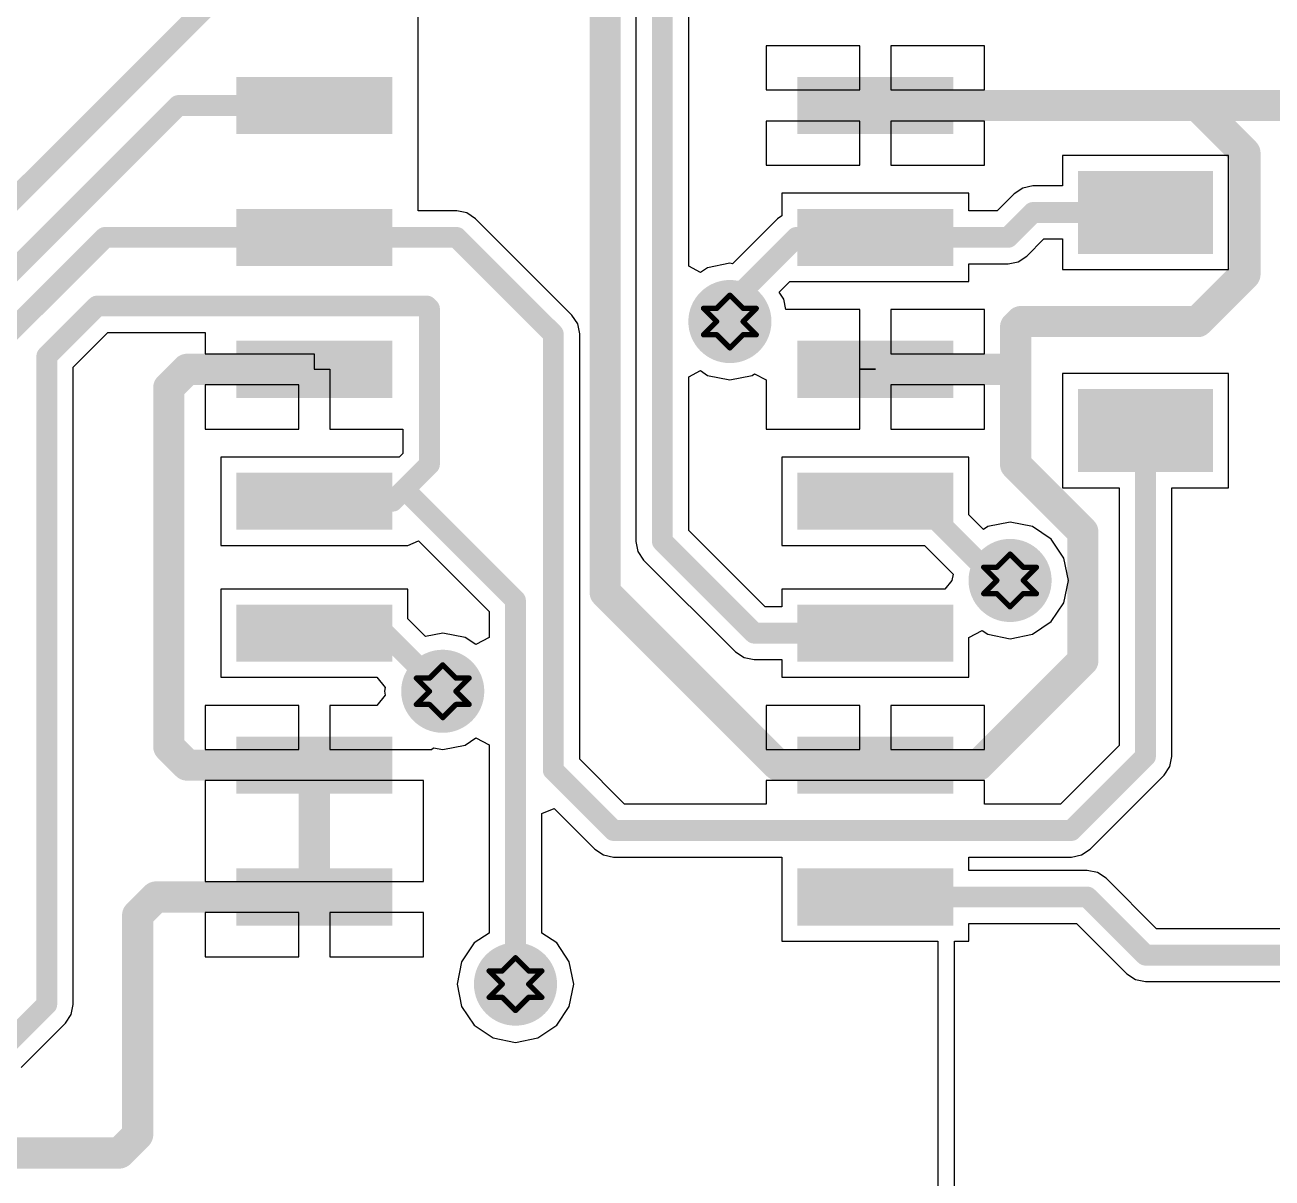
# Model space of a CAD drawing. Header units: millimetres. Extents: x 13 to 607, y 0 to 420.
# Drawn here: x 127.14 to 151.12, y 229.14 to 251.32 of the extents above; entities that cross this region are included whole.
import ezdxf

# ---------------------------------------------------------------- set-up
doc = ezdxf.new("R2010")
doc.units = ezdxf.units.MM
doc.layers.add('DrillDrawing', color=1, linetype='Continuous')
doc.layers.add('TopLayer', color=1, linetype='Continuous')

msp = doc.modelspace()

# ---------------------------------------------------------------- hatches: boundary and pattern name
at = {"layer": 'TopLayer'}
for points in [[(134.1980504251551, 250.3185843650244), (134.1980504251551, 249.2197500366663), (131.2012244550278, 249.2197500366663), (131.2012244550278, 250.3185843650244)], [(144.9866056489991, 250.3185843650244), (144.9866056489991, 249.2197500366663), (141.9897796788719, 249.2197500366663), (141.9897796788719, 250.3185843650244)], [(147.3841587833595, 246.9121497381588), (147.3841587833595, 248.5104592903976), (149.9814086341066, 248.5104592903976), (149.9814086341066, 246.9121497381588)], [(134.1980504251551, 247.7812709321886), (134.1980504251551, 246.6824366038304), (131.2012244550278, 246.6824366038304), (131.2012244550278, 247.7812709321886)], [(144.9866056489991, 247.7812709321886), (144.9866056489991, 246.6824366038304), (141.9897796788719, 246.6824366038304), (141.9897796788719, 247.7812709321886)], [(134.1980504251551, 245.2439574993528), (134.1980504251551, 244.1451231709946), (131.2012244550278, 244.1451231709946), (131.2012244550278, 245.2439574993528)], [(144.9866056489991, 245.2439574993528), (144.9866056489991, 244.1451231709946), (141.9897796788719, 244.1451231709946), (141.9897796788719, 245.2439574993528)], [(147.3841587833595, 242.7166512306961), (147.3841587833595, 244.3149607829349), (149.9814086341066, 244.3149607829349), (149.9814086341066, 242.7166512306961)], [(134.1980504251551, 242.706644066517), (134.1980504251551, 241.6078097381588), (131.2012244550278, 241.6078097381588), (131.2012244550278, 242.706644066517)], [(144.9866056489991, 242.706644066517), (144.9866056489991, 241.6078097381588), (141.9897796788719, 241.6078097381588), (141.9897796788719, 242.706644066517)], [(134.1980504251551, 240.1693306336812), (134.1980504251551, 239.070496305323), (131.2012244550278, 239.070496305323), (131.2012244550278, 240.1693306336812)], [(144.9866056489991, 240.1693306336812), (144.9866056489991, 239.070496305323), (141.9897796788719, 239.070496305323), (141.9897796788719, 240.1693306336812)], [(134.1980504251551, 237.6320172008454), (134.1980504251551, 236.5331828724871), (131.2012244550278, 236.5331828724871), (131.2012244550278, 237.6320172008454)], [(144.9866056489991, 237.6320172008454), (144.9866056489991, 236.5331828724871), (141.9897796788719, 236.5331828724871), (141.9897796788719, 237.6320172008454)], [(134.1980504251551, 235.0947037680095), (134.1980504251551, 233.9958694396513), (131.2012244550278, 233.9958694396513), (131.2012244550278, 235.0947037680095)], [(144.9866056489991, 235.0947037680095), (144.9866056489991, 233.9958694396513), (141.9897796788719, 233.9958694396513), (141.9897796788719, 235.0947037680095)]]:
    msp.add_hatch(color=1, dxfattribs=at).paths.add_polyline_path(points)
h = msp.add_hatch(color=1, dxfattribs=at)
edge = h.paths.add_edge_path()
edge.add_arc((140.6911953504896, 245.61355018592), 0.7991522388059702, 0, 360)
h = msp.add_hatch(color=1, dxfattribs=at)
edge = h.paths.add_edge_path()
edge.add_arc((146.0786881863605, 240.6336209321886), 0.7991522388059702, 0, 360)
h = msp.add_hatch(color=1, dxfattribs=at)
edge = h.paths.add_edge_path()
edge.add_arc((135.1694583356148, 238.5022776486065), 0.7991522388059702, 0, 360)
h = msp.add_hatch(color=1, dxfattribs=at)
edge = h.paths.add_edge_path()
edge.add_arc((136.5684314699611, 232.869441827711), 0.7991522388059702, 0, 360)

# ---------------------------------------------------------------- linework, layer by layer
at = {"layer": 'DrillDrawing', "const_width": 0.1014925373134329}
for points in [[(140.4374640070902, 245.8672815292036), (140.6911953503742, 246.1210128724873)], [(140.6911953503742, 246.1210128724873), (140.9449266936583, 245.8672815292036)], [(140.1837326638062, 245.8672815292036), (140.4374640070902, 245.6135501859198)], [(140.1837326638062, 245.8672815292036), (140.4374640070902, 245.8672815292036)], [(140.9449266936583, 245.8672815292036), (141.1986580369423, 245.8672815292036)], [(140.9449266936583, 245.6135501859198), (141.1986580369423, 245.8672815292036)], [(140.1837326638062, 245.3598188426365), (140.4374640070902, 245.6135501859198)], [(140.9449266936583, 245.6135501859198), (141.1986580369423, 245.3598188426365)], [(140.1837326638062, 245.3598188426365), (140.4374640070902, 245.3598188426365)], [(140.4374640070902, 245.3598188426365), (140.6911953503742, 245.1060874993528)], [(140.6911953503742, 245.1060874993528), (140.9449266936583, 245.3598188426365)], [(140.9449266936583, 245.3598188426365), (141.1986580369423, 245.3598188426365)], [(145.8249568429102, 240.8873522754722), (146.0786881861943, 241.1410836187559)], [(146.0786881861943, 241.1410836187559), (146.3324195294783, 240.8873522754722)], [(145.5712254996262, 240.8873522754722), (145.8249568429102, 240.6336209321884)], [(145.5712254996262, 240.8873522754722), (145.8249568429102, 240.8873522754722)], [(146.3324195294783, 240.8873522754722), (146.5861508727623, 240.8873522754722)], [(146.3324195294783, 240.6336209321884), (146.5861508727623, 240.8873522754722)], [(145.5712254996262, 240.3798895889051), (145.8249568429102, 240.6336209321884)], [(146.3324195294783, 240.6336209321884), (146.5861508727623, 240.3798895889051)], [(145.5712254996262, 240.3798895889051), (145.8249568429102, 240.3798895889051)], [(145.8249568429102, 240.3798895889051), (146.0786881861943, 240.1261582456214)], [(146.0786881861943, 240.1261582456214), (146.3324195294783, 240.3798895889051)], [(146.3324195294783, 240.3798895889051), (146.5861508727623, 240.3798895889051)], [(134.9157269921645, 238.75600899189), (135.1694583354485, 239.0097403351737)], [(135.1694583354485, 239.0097403351737), (135.4231896787325, 238.75600899189)], [(134.6619956488805, 238.75600899189), (134.9157269921645, 238.5022776486067)], [(134.6619956488805, 238.75600899189), (134.9157269921645, 238.75600899189)], [(135.4231896787325, 238.75600899189), (135.6769210220165, 238.75600899189)], [(135.4231896787325, 238.5022776486067), (135.6769210220165, 238.75600899189)], [(134.6619956488805, 238.2485463053229), (134.9157269921645, 238.5022776486067)], [(135.4231896787325, 238.5022776486067), (135.6769210220165, 238.2485463053229)], [(134.6619956488805, 238.2485463053229), (134.9157269921645, 238.2485463053229)], [(134.9157269921645, 238.2485463053229), (135.1694583354485, 237.9948149620392)], [(135.1694583354485, 237.9948149620392), (135.4231896787325, 238.2485463053229)], [(135.4231896787325, 238.2485463053229), (135.6769210220165, 238.2485463053229)], [(136.3147001264962, 233.1231731709946), (136.5684314697803, 233.376904514278)], [(136.5684314697803, 233.376904514278), (136.8221628130643, 233.1231731709946)], [(136.0609687832122, 233.1231731709946), (136.3147001264962, 232.8694418277109)], [(136.0609687832122, 233.1231731709946), (136.3147001264962, 233.1231731709946)], [(136.8221628130643, 233.1231731709946), (137.0758941563483, 233.1231731709946)], [(136.8221628130643, 232.8694418277109), (137.0758941563483, 233.1231731709946)], [(136.0609687832122, 232.6157104844276), (136.3147001264962, 232.8694418277109)], [(136.8221628130643, 232.8694418277109), (137.0758941563483, 232.6157104844276)], [(136.0609687832122, 232.6157104844276), (136.3147001264962, 232.6157104844276)], [(136.3147001264962, 232.6157104844276), (136.5684314697803, 232.3619791411438)], [(136.5684314697803, 232.3619791411438), (136.8221628130643, 232.6157104844276)], [(136.8221628130643, 232.6157104844276), (137.0758941563483, 232.6157104844276)]]:
    msp.add_lwpolyline(points, dxfattribs=at)
at = {"layer": 'DrillDrawing', "const_width": 0.05074626865671643}
for points in [[(140.6658222160488, 246.1210128724873, 1), (140.7165684846997, 246.1210128724873, 1)], [(140.6658222160488, 246.1210128724873, 1), (140.7165684846997, 246.1210128724873, 1)], [(140.1583595294807, 245.8672815292036, 1), (140.2091057981317, 245.8672815292036, 1)], [(140.1583595294807, 245.8672815292036, 1), (140.2091057981317, 245.8672815292036, 1)], [(140.4120908727647, 245.8672815292036, 1), (140.4628371414157, 245.8672815292036, 1)], [(140.4120908727647, 245.8672815292036, 1), (140.4628371414157, 245.8672815292036, 1)], [(140.9195535593255, 245.8672815292036, 1), (140.9702998279838, 245.8672815292036, 1)], [(140.9195535593255, 245.8672815292036, 1), (140.9702998279838, 245.8672815292036, 1)], [(141.1732849026095, 245.8672815292036, 1), (141.2240311712678, 245.8672815292036, 1)], [(141.1732849026095, 245.8672815292036, 1), (141.2240311712678, 245.8672815292036, 1)], [(140.4120908727647, 245.6135501859198, 1), (140.4628371414157, 245.6135501859198, 1)], [(140.4120908727647, 245.6135501859198, 1), (140.4628371414157, 245.6135501859198, 1)], [(140.9195535593255, 245.6135501859198, 1), (140.9702998279838, 245.6135501859198, 1)], [(140.9195535593255, 245.6135501859198, 1), (140.9702998279838, 245.6135501859198, 1)], [(140.1583595294807, 245.3598188426365, 1), (140.2091057981317, 245.3598188426365, 1)], [(140.1583595294807, 245.3598188426365, 1), (140.2091057981317, 245.3598188426365, 1)], [(140.4120908727647, 245.3598188426365, 1), (140.4628371414157, 245.3598188426365, 1)], [(140.4120908727647, 245.3598188426365, 1), (140.4628371414157, 245.3598188426365, 1)], [(140.9195535593255, 245.3598188426365, 1), (140.9702998279838, 245.3598188426365, 1)], [(140.9195535593255, 245.3598188426365, 1), (140.9702998279838, 245.3598188426365, 1)], [(141.1732849026095, 245.3598188426365, 1), (141.2240311712678, 245.3598188426365, 1)], [(141.1732849026095, 245.3598188426365, 1), (141.2240311712678, 245.3598188426365, 1)], [(140.6658222160488, 245.1060874993528, 1), (140.7165684846997, 245.1060874993528, 1)], [(140.6658222160488, 245.1060874993528, 1), (140.7165684846997, 245.1060874993528, 1)], [(146.0533150518688, 241.1410836187559, 1), (146.104061320527, 241.1410836187559, 1)], [(146.0533150518688, 241.1410836187559, 1), (146.104061320527, 241.1410836187559, 1)], [(145.5458523652935, 240.8873522754722, 1), (145.596598633959, 240.8873522754722, 1)], [(145.5458523652935, 240.8873522754722, 1), (145.596598633959, 240.8873522754722, 1)], [(145.7995837085847, 240.8873522754722, 1), (145.850329977243, 240.8873522754722, 1)], [(145.7995837085847, 240.8873522754722, 1), (145.850329977243, 240.8873522754722, 1)], [(146.3070463951528, 240.8873522754722, 1), (146.357792663811, 240.8873522754722, 1)], [(146.3070463951528, 240.8873522754722, 1), (146.357792663811, 240.8873522754722, 1)], [(146.5607777384368, 240.8873522754722, 1), (146.6115240070878, 240.8873522754722, 1)], [(146.5607777384368, 240.8873522754722, 1), (146.6115240070878, 240.8873522754722, 1)], [(145.7995837085847, 240.6336209321884, 1), (145.850329977243, 240.6336209321884, 1)], [(145.7995837085847, 240.6336209321884, 1), (145.850329977243, 240.6336209321884, 1)], [(146.3070463951528, 240.6336209321884, 1), (146.357792663811, 240.6336209321884, 1)], [(146.3070463951528, 240.6336209321884, 1), (146.357792663811, 240.6336209321884, 1)], [(145.5458523652935, 240.3798895889051, 1), (145.596598633959, 240.3798895889051, 1)], [(145.5458523652935, 240.3798895889051, 1), (145.596598633959, 240.3798895889051, 1)], [(145.7995837085847, 240.3798895889051, 1), (145.850329977243, 240.3798895889051, 1)], [(145.7995837085847, 240.3798895889051, 1), (145.850329977243, 240.3798895889051, 1)], [(146.3070463951528, 240.3798895889051, 1), (146.357792663811, 240.3798895889051, 1)], [(146.3070463951528, 240.3798895889051, 1), (146.357792663811, 240.3798895889051, 1)], [(146.5607777384368, 240.3798895889051, 1), (146.6115240070878, 240.3798895889051, 1)], [(146.5607777384368, 240.3798895889051, 1), (146.6115240070878, 240.3798895889051, 1)], [(146.0533150518688, 240.1261582456214, 1), (146.104061320527, 240.1261582456214, 1)], [(146.0533150518688, 240.1261582456214, 1), (146.104061320527, 240.1261582456214, 1)], [(135.1440852011157, 239.0097403351737, 1), (135.1948314697813, 239.0097403351737, 1)], [(135.1440852011157, 239.0097403351737, 1), (135.1948314697813, 239.0097403351737, 1)], [(134.6366225145477, 238.75600899189, 1), (134.6873687832132, 238.75600899189, 1)], [(134.6366225145477, 238.75600899189, 1), (134.6873687832132, 238.75600899189, 1)], [(134.8903538578317, 238.75600899189, 1), (134.9411001264972, 238.75600899189, 1)], [(134.8903538578317, 238.75600899189, 1), (134.9411001264972, 238.75600899189, 1)], [(135.3978165443997, 238.75600899189, 1), (135.4485628130653, 238.75600899189, 1)], [(135.3978165443997, 238.75600899189, 1), (135.4485628130653, 238.75600899189, 1)], [(135.6515478876838, 238.75600899189, 1), (135.7022941563493, 238.75600899189, 1)], [(135.6515478876838, 238.75600899189, 1), (135.7022941563493, 238.75600899189, 1)], [(134.8903538578317, 238.5022776486067, 1), (134.9411001264972, 238.5022776486067, 1)], [(134.8903538578317, 238.5022776486067, 1), (134.9411001264972, 238.5022776486067, 1)], [(135.3978165443997, 238.5022776486067, 1), (135.4485628130653, 238.5022776486067, 1)], [(135.3978165443997, 238.5022776486067, 1), (135.4485628130653, 238.5022776486067, 1)], [(134.6366225145477, 238.2485463053229, 1), (134.6873687832132, 238.2485463053229, 1)], [(134.6366225145477, 238.2485463053229, 1), (134.6873687832132, 238.2485463053229, 1)], [(134.8903538578317, 238.2485463053229, 1), (134.9411001264972, 238.2485463053229, 1)], [(134.8903538578317, 238.2485463053229, 1), (134.9411001264972, 238.2485463053229, 1)], [(135.3978165443997, 238.2485463053229, 1), (135.4485628130653, 238.2485463053229, 1)], [(135.3978165443997, 238.2485463053229, 1), (135.4485628130653, 238.2485463053229, 1)], [(135.6515478876838, 238.2485463053229, 1), (135.7022941563493, 238.2485463053229, 1)], [(135.6515478876838, 238.2485463053229, 1), (135.7022941563493, 238.2485463053229, 1)], [(135.1440852011157, 237.9948149620392, 1), (135.1948314697813, 237.9948149620392, 1)], [(135.1440852011157, 237.9948149620392, 1), (135.1948314697813, 237.9948149620392, 1)], [(136.5430583354475, 233.376904514278, 1), (136.5938046041057, 233.376904514278, 1)], [(136.5430583354475, 233.376904514278, 1), (136.5938046041057, 233.376904514278, 1)], [(136.0355956488867, 233.1231731709946, 1), (136.0863419175377, 233.1231731709946, 1)], [(136.0355956488867, 233.1231731709946, 1), (136.0863419175377, 233.1231731709946, 1)], [(136.2893269921707, 233.1231731709946, 1), (136.3400732608217, 233.1231731709946, 1)], [(136.2893269921707, 233.1231731709946, 1), (136.3400732608217, 233.1231731709946, 1)], [(136.7967896787315, 233.1231731709946, 1), (136.8475359473898, 233.1231731709946, 1)], [(136.7967896787315, 233.1231731709946, 1), (136.8475359473898, 233.1231731709946, 1)], [(137.0505210220155, 233.1231731709946, 1), (137.1012672906738, 233.1231731709946, 1)], [(137.0505210220155, 233.1231731709946, 1), (137.1012672906738, 233.1231731709946, 1)], [(136.2893269921707, 232.8694418277109, 1), (136.3400732608217, 232.8694418277109, 1)], [(136.2893269921707, 232.8694418277109, 1), (136.3400732608217, 232.8694418277109, 1)], [(136.7967896787315, 232.8694418277109, 1), (136.8475359473898, 232.8694418277109, 1)], [(136.7967896787315, 232.8694418277109, 1), (136.8475359473898, 232.8694418277109, 1)], [(136.0355956488867, 232.6157104844276, 1), (136.0863419175377, 232.6157104844276, 1)], [(136.0355956488867, 232.6157104844276, 1), (136.0863419175377, 232.6157104844276, 1)], [(136.2893269921707, 232.6157104844276, 1), (136.3400732608217, 232.6157104844276, 1)], [(136.2893269921707, 232.6157104844276, 1), (136.3400732608217, 232.6157104844276, 1)], [(136.7967896787315, 232.6157104844276, 1), (136.8475359473898, 232.6157104844276, 1)], [(136.7967896787315, 232.6157104844276, 1), (136.8475359473898, 232.6157104844276, 1)], [(137.0505210220155, 232.6157104844276, 1), (137.1012672906738, 232.6157104844276, 1)], [(137.0505210220155, 232.6157104844276, 1), (137.1012672906738, 232.6157104844276, 1)], [(136.5430583354475, 232.3619791411438, 1), (136.5938046041057, 232.3619791411438, 1)], [(136.5430583354475, 232.3619791411438, 1), (136.5938046041057, 232.3619791411438, 1)]]:
    msp.add_lwpolyline(points, format="xyb", close=True, dxfattribs=at)
at = {"layer": 'TopLayer'}
for p, q in [((138.8833138578349, 255.6669036187558), (138.8833138578349, 241.3851680963677)), ((139.9018219175425, 246.6767961560693), (139.9018219175425, 255.4559666038302)), ((134.6975434100761, 247.7411077978603), (134.6975434100761, 255.0218322754723)), ((143.1885105742487, 250.9179460068153), (141.3904180369438, 250.9179460068153)), ((141.3904180369438, 250.9179460068153), (141.3904180369438, 250.0688492903974)), ((143.1885105742487, 250.0688492903974), (143.1885105742487, 250.9179460068153)), ((145.5859672906747, 250.9179460068153), (143.7878747533625, 250.9179460068153)), ((143.7878747533625, 250.9179460068153), (143.7878747533625, 250.0688492903974)), ((145.5859672906747, 250.0688492903974), (145.5859672906747, 250.9179460068153)), ((141.3904180369438, 250.0688492903974), (143.1885105742487, 250.0688492903974)), ((143.7878747533625, 250.0688492903974), (145.5859672906747, 250.0688492903974)), ((143.1885105742487, 249.4694851112932), (141.3904180369438, 249.4694851112932)), ((141.3904180369438, 249.4694851112932), (141.3904180369438, 248.6203883948753)), ((143.1885105742487, 248.6203883948753), (143.1885105742487, 249.4694851112932)), ((145.5859672906747, 249.4694851112932), (143.7878747533625, 249.4694851112932)), ((143.7878747533625, 249.4694851112932), (143.7878747533625, 248.6203883948753)), ((145.5859672906747, 248.6203883948753), (145.5859672906747, 249.4694851112932)), ((150.2810881861962, 248.8101388426364), (147.0844792309737, 248.8101388426364)), ((147.0844792309737, 248.8101388426364), (147.0844792309737, 248.2205585441289)), ((150.2810881861962, 246.6124701859201), (150.2810881861962, 248.8101388426364)), ((141.3904180369438, 248.6203883948753), (143.1885105742487, 248.6203883948753)), ((143.7878747533625, 248.6203883948753), (145.5859672906747, 248.6203883948753)), ((146.5193383354501, 248.2205585441289), (146.3244523652986, 248.1817934695019)), ((147.0844792309737, 248.2205585441289), (146.5193383354501, 248.2205585441289)), ((145.2862852011178, 248.0809504844275), (141.6901001264934, 248.0809504844275)), ((141.6901001264934, 248.0809504844275), (141.6901001264934, 247.6458976486067)), ((145.2862852011178, 247.7411077978603), (145.2862852011178, 248.0809504844275)), ((146.1592428130618, 248.0714000366662), (145.8289505742588, 247.7411077978603)), ((146.3244523652986, 248.1817934695019), (146.1592428130618, 248.0714000366662)), ((135.4378046041031, 247.7411077978603), (134.6975434100761, 247.7411077978603)), ((135.6326905742546, 247.7023427232333), (135.4378046041031, 247.7411077978603)), ((145.8289505742588, 247.7411077978603), (145.2862852011178, 247.7411077978603)), ((135.7979001264986, 247.5919492903976), (135.6326905742546, 247.7023427232333)), ((137.6549090817145, 245.7349454098006), (135.7979001264986, 247.5919492903976)), ((141.6093577384319, 247.5919492903976), (140.7413478876853, 246.7239343650244)), ((141.6901001264934, 247.6458976486067), (141.6093577384319, 247.5919492903976)), ((146.3999831115663, 246.8717582456214), (146.7302753503765, 247.2020504844272)), ((146.7302753503765, 247.2020504844272), (147.0844792309737, 247.2020504844272)), ((147.0844792309737, 247.2020504844272), (147.0844792309737, 246.6124701859201)), ((146.039887589178, 246.7225997381586), (146.2347735593295, 246.7613648127856)), ((146.2347735593295, 246.7613648127856), (146.3999831115663, 246.8717582456214)), ((140.1255977384364, 246.5571821262183), (139.9018219175425, 246.6767961560693)), ((140.2624502757473, 246.6486269023379), (140.1255977384364, 246.5571821262183)), ((140.6911953503742, 246.7339110814424), (140.2624502757473, 246.6486269023379)), ((140.7413478876853, 246.7239343650244), (140.6911953503742, 246.7339110814424)), ((145.2862852011178, 246.3827570515917), (145.2862852011178, 246.7225997381586)), ((145.2862852011178, 246.7225997381586), (146.039887589178, 246.7225997381586)), ((147.0844792309737, 246.6124701859201), (150.2810881861962, 246.6124701859201)), ((141.6356798279823, 246.177879141144), (141.8405577384339, 246.3827570515917)), ((141.8405577384339, 246.3827570515917), (145.2862852011178, 246.3827570515917)), ((141.726272066787, 246.0422952605469), (141.6356798279823, 246.177879141144)), ((141.7658490817132, 245.843319141144), (141.726272066787, 246.0422952605469)), ((143.1885105742487, 245.843319141144), (141.7658490817132, 245.843319141144)), ((143.1885105742487, 244.6945403351736), (143.1885105742487, 245.843319141144)), ((145.5859672906747, 245.843319141144), (143.7878747533625, 245.843319141144)), ((143.7878747533625, 245.843319141144), (143.7878747533625, 244.9942224247261)), ((145.5859672906747, 244.9942224247261), (145.5859672906747, 245.843319141144)), ((137.7653025145566, 245.5697257083081), (137.6549090817145, 245.7349454098006)), ((137.8040675891763, 245.3748448127857), (137.7653025145566, 245.5697257083081)), ((128.0655541563476, 244.7361167530842), (128.7314213205183, 245.4019788426363)), ((128.7314213205183, 245.4019788426363), (130.6018628130634, 245.4019788426363)), ((130.6018628130634, 245.4019788426363), (130.6018628130634, 244.9942224247261)), ((137.8040675891763, 237.1955967530842), (137.8040675891763, 245.3748448127857)), ((130.6018628130634, 244.9942224247261), (132.6996374399252, 244.9942224247261)), ((132.6996374399252, 244.9942224247261), (132.6996374399252, 244.6945403351736)), ((143.7878747533625, 244.9942224247261), (145.5859672906747, 244.9942224247261)), ((128.0655541563476, 232.4786549620395), (128.0655541563476, 244.7361167530842)), ((132.6996374399252, 244.6945403351736), (132.9993195294748, 244.6945403351736)), ((132.9993195294748, 244.6945403351736), (132.9993195294748, 243.5457615292036)), ((139.9018219175425, 244.5503042157708), (140.1255977384364, 244.6699182456214)), ((140.1255977384364, 244.6699182456214), (140.2624502757473, 244.5784734695021)), ((141.1199404250012, 244.5784734695021), (141.1666422160426, 244.6096824247258)), ((141.1666422160426, 244.6096824247258), (141.3904180369438, 244.4900683948752)), ((143.1885105742487, 243.5457615292036), (143.1885105742487, 244.6945403351736)), ((143.1885105742487, 244.6945403351736), (143.4881926638056, 244.6945403351736)), ((143.4881926638056, 244.6945403351736), (143.1885105742487, 244.6945403351736)), ((143.4881926638056, 244.6945403351736), (143.4881926638056, 244.6945403351736)), ((150.2810881861962, 244.6146403351738), (147.0844792309737, 244.6146403351738)), ((147.0844792309737, 244.6146403351738), (147.0844792309737, 242.4169716784574)), ((150.2810881861962, 242.4169716784574), (150.2810881861962, 244.6146403351738)), ((132.3999553503756, 244.3948582456215), (130.6018628130634, 244.3948582456215)), ((130.6018628130634, 244.3948582456215), (130.6018628130634, 243.5457615292036)), ((132.3999553503756, 243.5457615292036), (132.3999553503756, 244.3948582456215)), ((139.9018219175425, 241.5961051112932), (139.9018219175425, 244.5503042157708)), ((140.2624502757473, 244.5784734695021), (140.6911953503742, 244.4931892903976)), ((140.6911953503742, 244.4931892903976), (141.1199404250012, 244.5784734695021)), ((141.3904180369438, 244.4900683948752), (141.3904180369438, 243.5457615292036)), ((145.5859672906747, 244.3948582456215), (143.7878747533625, 244.3948582456215)), ((143.7878747533625, 244.3948582456215), (143.7878747533625, 243.5457615292036)), ((145.5859672906747, 243.5457615292036), (145.5859672906747, 244.3948582456215)), ((130.6018628130634, 243.5457615292036), (132.3999553503756, 243.5457615292036)), ((132.9993195294748, 243.5457615292036), (134.405255051862, 243.5457615292036)), ((134.405255051862, 243.5457615292036), (134.405255051862, 243.0773988426363)), ((141.3904180369438, 243.5457615292036), (143.1885105742487, 243.5457615292036)), ((143.7878747533625, 243.5457615292036), (145.5859672906747, 243.5457615292036)), ((134.3341798279809, 243.0063236187558), (130.901544902613, 243.0063236187558)), ((130.901544902613, 243.0063236187558), (130.901544902613, 241.30813018592)), ((134.405255051862, 243.0773988426363), (134.3341798279809, 243.0063236187558)), ((145.2862852011178, 243.0063236187558), (141.6901001264934, 243.0063236187558)), ((141.6901001264934, 243.0063236187558), (141.6901001264934, 241.30813018592)), ((145.2862852011178, 241.8937015292037), (145.2862852011178, 243.0063236187558)), ((147.0844792309737, 242.4169716784574), (148.173478932463, 242.4169716784574)), ((148.173478932463, 242.4169716784574), (148.173478932463, 237.4605430217408)), ((149.1919869921632, 237.2496060068154), (149.1919869921632, 242.4169716784574)), ((149.1919869921632, 242.4169716784574), (150.2810881861962, 242.4169716784574)), ((145.566825798139, 241.6131609321887), (145.2862852011178, 241.8937015292037)), ((146.0786881861943, 241.753981827711), (145.6499431115673, 241.6686976486066)), ((146.5074332608212, 241.6686976486066), (146.0786881861943, 241.753981827711)), ((141.3687595294843, 240.1291674993529), (139.9018219175425, 241.5961051112932)), ((145.6499431115673, 241.6686976486066), (145.566825798139, 241.6131609321887)), ((146.8709034100768, 241.4258361560692), (146.5074332608212, 241.6686976486066)), ((130.901544902613, 241.30813018592), (134.4977249026135, 241.30813018592)), ((134.4977249026135, 241.3081251112931), (134.7041759473952, 241.3936376486063)), ((134.4977249026135, 241.30813018592), (134.4977249026135, 241.3081251112931)), ((134.7041759473952, 241.3936376486063), (136.0591774399228, 240.0386361560693)), ((138.8833138578349, 241.3851680963677), (138.9220789324619, 241.1902821262184)), ((141.6901001264934, 241.30813018592), (144.4314744548475, 241.30813018592)), ((144.4314744548475, 241.30813018592), (144.9828225145549, 240.7567770515916)), ((147.1137649026143, 241.0623660068155), (146.8709034100768, 241.4258361560692)), ((138.9220789324619, 241.1902821262184), (139.0324723652968, 241.0250725739798)), ((139.0324723652968, 241.0250725739798), (140.7977269921695, 239.259817947114)), ((147.1990490817199, 240.6336209321884), (147.1137649026143, 241.0623660068155)), ((144.9583272906686, 240.6336260068154), (144.8232305742578, 240.4690101859198)), ((144.9828225145549, 240.7567770515916), (144.9583272906686, 240.6336260068154)), ((147.1137649026143, 240.2048758575618), (147.1990490817199, 240.6336209321884)), ((134.4977299772447, 240.4690101859198), (130.901544902613, 240.4690101859198)), ((130.901544902613, 240.4690101859198), (130.901544902613, 238.770816753084)), ((134.4977299772447, 239.8941970515916), (134.4977299772447, 240.4690101859198)), ((144.8232305742578, 240.4690101859198), (141.6901001264934, 240.4690101859198)), ((141.6901001264934, 240.4690101859198), (141.6901001264934, 240.1291674993529)), ((141.6901001264934, 240.1291674993529), (141.3687595294843, 240.1291674993529)), ((146.8709034100768, 239.8414057083081), (147.1137649026143, 240.2048758575618)), ((134.8356849026179, 239.5562472008454), (134.4977299772447, 239.8941970515916)), ((136.0591774399228, 240.0386361560693), (136.0591774399228, 239.5345074993527)), ((146.5074332608212, 239.5985442157707), (146.8709034100768, 239.8414057083081)), ((135.1694583354485, 239.6226385441289), (134.8356849026179, 239.5562472008454)), ((135.5982034100754, 239.5373543650244), (135.1694583354485, 239.6226385441289)), ((145.2862852011178, 239.5363698874125), (145.5400165444018, 239.6719943650243)), ((145.5400165444018, 239.6719943650243), (145.6499431115673, 239.5985442157707)), ((145.6499431115673, 239.5985442157707), (146.0786881861943, 239.5132600366662)), ((146.0786881861943, 239.5132600366662), (146.5074332608212, 239.5985442157707)), ((135.8054460966461, 239.3988830217409), (135.5982034100754, 239.5373543650244)), ((136.0591774399228, 239.5345074993527), (135.8054460966461, 239.3988830217409)), ((145.2862852011178, 238.770816753084), (145.2862852011178, 239.5363698874125)), ((140.7977269921695, 239.259817947114), (140.9629365444063, 239.1494245142782)), ((140.9629365444063, 239.1494245142782), (141.1578225145506, 239.1106594396512)), ((141.1578225145506, 239.1106594396512), (141.6901001264934, 239.1106594396512)), ((141.6901001264934, 239.1106594396512), (141.6901001264934, 238.770816753084)), ((130.901544902613, 238.770816753084), (133.9025320667872, 238.770816753084)), ((133.9025320667872, 238.770816753084), (134.0634992309726, 238.574677350099)), ((141.6901001264934, 238.770816753084), (145.2862852011178, 238.770816753084)), ((134.0639660966419, 238.4275182456216), (133.9029989324637, 238.2313788426362)), ((134.0634992309726, 238.574677350099), (134.0490974399228, 238.5022776486067)), ((134.0490974399228, 238.5022776486067), (134.0639660966419, 238.4275182456216)), ((132.3999553503756, 238.2313788426362), (130.6018628130634, 238.2313788426362)), ((130.6018628130634, 238.2313788426362), (130.6018628130634, 237.3822821262183)), ((132.3999553503756, 237.3822821262183), (132.3999553503756, 238.2313788426362)), ((133.9029989324637, 238.2313788426362), (132.9993195294748, 238.2313788426362)), ((132.9993195294748, 238.2313788426362), (132.9993195294748, 237.3822821262183)), ((143.1885105742487, 238.2313788426362), (141.3904180369438, 238.2313788426362)), ((141.3904180369438, 238.2313788426362), (141.3904180369438, 237.3822821262183)), ((143.1885105742487, 237.3822821262183), (143.1885105742487, 238.2313788426362)), ((145.5859672906747, 238.2313788426362), (143.7878747533625, 238.2313788426362)), ((143.7878747533625, 238.2313788426362), (143.7878747533625, 237.3822821262183)), ((145.5859672906747, 237.3822821262183), (145.5859672906747, 238.2313788426362)), ((134.9513610220176, 237.3822821262183), (134.9935514697729, 237.4169063053229)), ((134.9935514697729, 237.4169063053229), (135.1694583354485, 237.3819167530841)), ((135.1694583354485, 237.3819167530841), (135.5982034100754, 237.4672009321885)), ((135.5982034100754, 237.4672009321885), (135.8054460966461, 237.6056722754721)), ((135.8054460966461, 237.6056722754721), (136.0591774399228, 237.4700477978603)), ((136.0591774399228, 237.4700477978603), (136.0591774399228, 233.8507224247258)), ((148.173478932463, 237.4605430217408), (147.0461049026064, 236.3331689918902)), ((130.6018628130634, 237.3822821262183), (132.3999553503756, 237.3822821262183)), ((132.9993195294748, 237.3822821262183), (134.9513610220176, 237.3822821262183)), ((138.6664953503725, 236.3331689918902), (137.8040675891763, 237.1955967530842)), ((141.3904180369438, 237.3822821262183), (143.1885105742487, 237.3822821262183)), ((143.7878747533625, 237.3822821262183), (145.5859672906747, 237.3822821262183)), ((149.1532219175362, 237.0547200366664), (149.1919869921632, 237.2496060068154)), ((149.0428284847014, 236.8895104844274), (149.1532219175362, 237.0547200366664)), ((132.6996374399252, 236.7829179471141), (130.6018628130634, 236.7829179471141)), ((130.6018628130634, 236.7829179471141), (130.6018628130634, 235.9478018277108)), ((134.7974120667943, 236.7829179471141), (132.6996374399252, 236.7829179471141)), ((134.7974120667943, 235.9478018277108), (134.7974120667943, 236.7829179471141)), ((143.4881926638056, 236.7829179471141), (141.3904180369438, 236.7829179471141)), ((141.3904180369438, 236.7829179471141), (141.3904180369438, 236.3331689918902)), ((145.5859672906747, 236.7829179471141), (143.4881926638056, 236.7829179471141)), ((145.5859672906747, 236.3331689918902), (145.5859672906747, 236.7829179471141)), ((147.6171374399284, 235.4638194396512), (149.0428284847014, 236.8895104844274)), ((137.0776854996304, 236.1500764545767), (137.3121028130565, 236.2471794396514)), ((137.3121028130565, 236.2471794396514), (138.095462813065, 235.4638194396512)), ((141.3904180369438, 236.3331689918902), (138.6664953503725, 236.3331689918902)), ((147.0461049026064, 236.3331689918902), (145.5859672906747, 236.3331689918902)), ((137.0776854996304, 233.8507224247258), (137.0776854996304, 236.1500764545767)), ((130.6018628130634, 235.9478018277108), (130.6018577384322, 235.9338212306962)), ((130.6018577384322, 235.9338212306962), (130.6018577384322, 235.6940654098005)), ((134.7974171414182, 235.9338212306962), (134.7974120667943, 235.9478018277108)), ((134.7974171414182, 235.6940654098005), (134.7974171414182, 235.9338212306962)), ((130.6018577384322, 235.6940654098005), (130.6018628130634, 235.6800848127856)), ((130.6018628130634, 235.6800848127856), (130.6018628130634, 234.8449686933826)), ((134.7974120667943, 235.6800848127856), (134.7974171414182, 235.6940654098005)), ((134.7974120667943, 234.8449686933826), (134.7974120667943, 235.6800848127856)), ((138.095462813065, 235.4638194396512), (138.2606723653018, 235.3534260068155)), ((138.2606723653018, 235.3534260068155), (138.455558335446, 235.3146609321885)), ((138.455558335446, 235.3146609321885), (141.6901001264934, 235.3146609321885)), ((141.6901001264934, 235.3146609321885), (141.6901001264934, 233.6961898874127)), ((145.2862852011178, 235.0545406336812), (145.2862852011178, 235.3146609321885)), ((145.2862852011178, 235.3146609321885), (147.2570419175401, 235.3146609321885)), ((147.2570419175401, 235.3146609321885), (147.4519278876843, 235.3534260068155)), ((147.4519278876843, 235.3534260068155), (147.6171374399284, 235.4638194396512)), ((147.5638995294805, 235.0545406336812), (145.2862852011178, 235.0545406336812)), ((147.7587854996247, 235.0157755590542), (147.5638995294805, 235.0545406336812)), ((147.9239950518688, 234.9053821262185), (147.7587854996247, 235.0157755590542)), ((130.6018628130634, 234.8449686933826), (132.6996374399252, 234.8449686933826)), ((132.6996374399252, 234.8449686933826), (134.7974120667943, 234.8449686933826)), ((148.8936699772395, 233.9357072008454), (147.9239950518688, 234.9053821262185)), ((132.3999553503756, 234.2456045142781), (130.6018628130634, 234.2456045142781)), ((130.6018628130634, 234.2456045142781), (130.6018628130634, 233.3965077978602)), ((132.3999553503756, 233.3965077978602), (132.3999553503756, 234.2456045142781)), ((134.7974120667943, 234.2456045142781), (132.9993195294748, 234.2456045142781)), ((132.9993195294748, 234.2456045142781), (132.9993195294748, 233.3965077978602)), ((134.7974120667943, 233.3965077978602), (134.7974120667943, 234.2456045142781)), ((136.0591774399228, 233.8507224247258), (135.7762162458977, 233.6616570515917)), ((137.3606466936555, 233.6616570515917), (137.0776854996304, 233.8507224247258)), ((145.2862852011178, 233.6961898874127), (145.2862852011178, 234.0360325739795)), ((145.2862852011178, 234.0360325739795), (147.3529625145467, 234.0360325739795)), ((147.3529625145467, 234.0360325739795), (148.3226374399248, 233.0663576486064)), ((156.1123875891801, 233.9357072008454), (148.8936699772395, 233.9357072008454)), ((135.7762162458977, 233.6616570515917), (135.533354753353, 233.298186902338)), ((137.603508186193, 233.298186902338), (137.3606466936555, 233.6616570515917)), ((141.6901001264934, 233.6961898874127), (144.6869565444078, 233.6961898874127)), ((144.6869565444078, 233.6961898874127), (144.6869565444078, 225.6346985441288)), ((145.0113317682855, 225.6347036187558), (145.0113317682855, 233.6961898874127)), ((145.0113317682855, 233.6961898874127), (145.2862852011178, 233.6961898874127)), ((130.6018628130634, 233.3965077978602), (132.3999553503756, 233.3965077978602)), ((132.9993195294748, 233.3965077978602), (134.7974120667943, 233.3965077978602)), ((135.533354753353, 233.298186902338), (135.4480705742546, 232.8694418277109)), ((137.6887923652986, 232.8694418277109), (137.603508186193, 233.298186902338)), ((135.4480705742546, 232.8694418277109), (135.533354753353, 232.4406967530842)), ((137.603508186193, 232.4406967530842), (137.6887923652986, 232.8694418277109)), ((148.3226374399248, 233.0663576486064), (148.4878469921688, 232.9559642157707)), ((148.4878469921688, 232.9559642157707), (148.6827329623131, 232.9171991411437)), ((148.6827329623131, 232.9171991411437), (160.2058150518653, 232.9171991411437)), ((128.0267890817206, 232.2837689918902), (128.0655541563476, 232.4786549620395)), ((135.533354753353, 232.4406967530842), (135.7762162458977, 232.0772266038305)), ((137.3606466936555, 232.0772266038305), (137.603508186193, 232.4406967530842)), ((127.9163956488784, 232.1185594396512), (128.0267890817206, 232.2837689918902)), ((127.0660962459016, 231.2682600366662), (127.9163956488784, 232.1185594396512)), ((135.7762162458977, 232.0772266038305), (136.1396863951533, 231.8343651112932)), ((136.9971765444072, 231.8343651112932), (137.3606466936555, 232.0772266038305)), ((136.1396863951533, 231.8343651112932), (136.5684314697803, 231.7490809321887)), ((136.5684314697803, 231.7490809321887), (136.9971765444072, 231.8343651112932))]:
    msp.add_line(p, q, dxfattribs=at)
for points, const_width in [([(126.7443598279798, 247.7888448127858), (135.519607589181, 256.5640925739796)], 0.3995761194029852), ([(138.2937335593317, 240.4006651112929), (138.2937335593317, 256.0850782456214)], 0.5993641791044777), ([(139.3925678876851, 241.3851680963677), (139.3925678876851, 255.6669036187558)], 0.3995761194029852), ([(125.8309269921676, 245.5136866038305), (130.0864075891815, 249.7691672008453)], 0.3995761194029852), ([(130.0864075891815, 249.7691672008453), (132.6996374399252, 249.7691672008453)], 0.3995761194029852), ([(143.4881926638056, 249.7691672008453), (149.6816732608215, 249.7691672008453)], 0.5993641791044777), ([(149.6816732608215, 249.7691672008453), (154.7954762458914, 249.7691672008453)], 0.5993641791044777), ([(149.6816732608215, 249.7691672008453), (150.595106096641, 248.8557343650244)], 0.5993641791044777), ([(150.595106096641, 246.5201880963675), (150.595106096641, 248.8557343650244)], 0.5993641791044777), ([(146.039887589178, 247.2318537680096), (146.5193383354501, 247.7113045142783)], 0.3995761194029852), ([(146.5193383354501, 247.7113045142783), (148.6827837085813, 247.7113045142783)], 0.3995761194029852), ([(126.5062126638088, 245.0641304844275), (128.6739359473879, 247.2318537680096)], 0.3995761194029852), ([(128.6739359473879, 247.2318537680096), (132.6996374399252, 247.2318537680096)], 0.3995761194029852), ([(132.6996374399252, 247.2318537680096), (135.4378046041031, 247.2318537680096)], 0.3995761194029852), ([(135.4378046041031, 247.2318537680096), (137.2948135593335, 245.3748448127857)], 0.3995761194029852), ([(140.6911953503742, 245.953590782935), (141.9694583354441, 247.2318537680096)], 0.3995761194029852), ([(141.9694583354441, 247.2318537680096), (143.4881926638056, 247.2318537680096)], 0.3995761194029852), ([(143.4881926638056, 247.2318537680096), (146.039887589178, 247.2318537680096)], 0.3995761194029852), ([(149.6876410220149, 245.6127230217408), (150.595106096641, 246.5201880963675)], 0.5993641791044777), ([(127.5563001264974, 244.9470537680094), (128.5204792309752, 245.9112328724873)], 0.3995761194029852), ([(128.5204792309752, 245.9112328724873), (134.8637628130611, 245.9112328724873)], 0.3995761194029852), ([(134.8637628130611, 245.9112328724873), (134.9145090817194, 245.8604866038303)], 0.3995761194029852), ([(134.9145090817194, 242.8664567530842), (134.9145090817194, 245.8604866038303)], 0.3995761194029852), ([(140.6911953503742, 245.6135501859198), (140.6911953503742, 245.953590782935)], 0.3995761194029852), ([(146.1853771414182, 245.5128289918902), (146.2852711712705, 245.6127230217408)], 0.5993641791044777), ([(146.1853771414182, 244.6146048127857), (146.1853771414182, 245.5128289918902)], 0.5993641791044777), ([(146.2852711712705, 245.6127230217408), (149.6876410220149, 245.6127230217408)], 0.5993641791044777), ([(137.2948135593335, 236.9846597381587), (137.2948135593335, 245.3748448127857)], 0.3995761194029852), ([(127.5563001264974, 232.4786549620395), (127.5563001264974, 244.9470537680094)], 0.3995761194029852), ([(129.9026198279836, 244.3434370515915), (130.2537231115722, 244.6945403351736)], 0.5993641791044777), ([(130.2537231115722, 244.6945403351736), (132.6996374399252, 244.6945403351736)], 0.5993641791044777), ([(143.4881926638056, 244.6945403351736), (146.105441619032, 244.6945403351736)], 0.5993641791044777), ([(146.105441619032, 244.6945403351736), (146.1853771414182, 244.6146048127857)], 0.5993641791044777), ([(146.1853771414182, 242.8612603351736), (146.1853771414182, 244.6146048127857)], 0.5993641791044777), ([(129.9026198279836, 237.4337033202484), (129.9026198279836, 244.3434370515915)], 0.5993641791044777), ([(148.6827329623131, 243.5157552605467), (148.6827837085813, 243.5158060068156)], 0.3995761194029852), ([(148.6827329623131, 237.2496060068154), (148.6827329623131, 243.5157552605467)], 0.3995761194029852), ([(146.1853771414182, 242.8612603351736), (147.4772553503728, 241.5693821262186)], 0.5993641791044777), ([(134.433028484703, 242.384976156069), (134.9145090817194, 242.8664567530842)], 0.3995761194029852), ([(134.2052792309707, 242.157226902338), (134.433028484703, 242.384976156069)], 0.3995761194029852), ([(134.433028484703, 242.384976156069), (136.5684314697803, 240.2495731709945)], 0.3995761194029852), ([(132.6996374399252, 242.157226902338), (134.2052792309707, 242.157226902338)], 0.3995761194029852), ([(143.4881926638056, 242.157226902338), (144.3025687832061, 242.157226902338)], 0.3995761194029852), ([(144.3025687832061, 242.157226902338), (145.8261747533554, 240.6336209321884)], 0.3995761194029852), ([(147.4772553503728, 239.0889045142781), (147.4772553503728, 241.5693821262186)], 0.5993641791044777), ([(139.3925678876851, 241.3851680963677), (141.1578225145506, 239.6199134695019)], 0.3995761194029852), ([(145.8261747533554, 240.6336209321884), (146.0786881861943, 240.6336209321884)], 0.3995761194029852), ([(138.2937335593317, 240.4006651112929), (141.6117986339534, 237.0826000366662)], 0.5993641791044777), ([(136.5684314697803, 232.8694418277109), (136.5684314697803, 240.2495731709945)], 0.3995761194029852), ([(132.6996374399252, 239.6199134695019), (134.0518225145508, 239.6199134695019)], 0.3995761194029852), ([(134.0518225145508, 239.6199134695019), (135.1694583354485, 238.5022776486067)], 0.3995761194029852), ([(141.1578225145506, 239.6199134695019), (143.4881926638056, 239.6199134695019)], 0.3995761194029852), ([(145.4709508727621, 237.0826000366662), (147.4772553503728, 239.0889045142781)], 0.5993641791044777), ([(129.9026198279836, 237.4337033202484), (130.2537231115722, 237.0826000366662)], 0.5993641791044777), ([(147.2570419175401, 235.8239149620395), (148.6827329623131, 237.2496060068154)], 0.3995761194029852), ([(130.2537231115722, 237.0826000366662), (132.6996374399252, 237.0826000366662)], 0.5993641791044777), ([(132.6996374399252, 234.5452866038305), (132.6996374399252, 237.0826000366662)], 0.5993641791044777), ([(137.2948135593335, 236.9846597381587), (138.455558335446, 235.8239149620395)], 0.3995761194029852), ([(141.6117986339534, 237.0826000366662), (143.4881926638056, 237.0826000366662)], 0.5993641791044777), ([(143.4881926638056, 237.0826000366662), (145.4709508727621, 237.0826000366662)], 0.5993641791044777), ([(138.455558335446, 235.8239149620395), (147.2570419175401, 235.8239149620395)], 0.3995761194029852), ([(129.3032505742532, 234.1941833202484), (129.6543538578346, 234.5452866038305)], 0.5993641791044777), ([(129.6543538578346, 234.5452866038305), (132.6996374399252, 234.5452866038305)], 0.5993641791044777), ([(143.4881926638056, 234.5452866038305), (147.5638995294805, 234.5452866038305)], 0.3995761194029852), ([(147.5638995294805, 234.5452866038305), (148.6827329623131, 233.4264531709947)], 0.3995761194029852), ([(129.3032505742532, 229.9727839172632), (129.3032505742532, 234.1941833202484)], 0.5993641791044777), ([(148.6827329623131, 233.4264531709947), (156.4402389324616, 233.4264531709947)], 0.3995761194029852), ([(126.7060007235061, 231.6283555590541), (127.5563001264974, 232.4786549620395)], 0.3995761194029852), ([(128.9521472906719, 229.6216806336811), (129.3032505742532, 229.9727839172632)], 0.5993641791044777), ([(114.3115240070921, 229.6216806336811), (128.9521472906719, 229.6216806336811)], 0.5993641791044777)]:
    msp.add_lwpolyline(points, dxfattribs=dict(at, const_width=const_width))
for points, const_width in [([(129.9865135593292, 249.7691672008453, 1), (130.1863016190266, 249.7691672008453, 1)], 0.1997880597014926), ([(129.9865135593292, 249.7691672008453, 1), (130.1863016190266, 249.7691672008453, 1)], 0.1997880597014926), ([(132.5997434100729, 249.7691672008453, 1), (132.7995314697775, 249.7691672008453, 1)], 0.1997880597014926), ([(143.3383541563391, 249.7691672008453, 1), (143.6380311712721, 249.7691672008453, 1)], 0.2996820895522389), ([(149.5318347533623, 249.7691672008453, 1), (149.8315117682807, 249.7691672008453, 1)], 0.2996820895522389), ([(149.5318347533623, 249.7691672008453, 1), (149.8315117682807, 249.7691672008453, 1)], 0.2996820895522389), ([(149.5318347533623, 249.7691672008453, 1), (149.8315117682807, 249.7691672008453, 1)], 0.2996820895522389), ([(150.4452675891818, 248.8557343650244, 1), (150.7449446041075, 248.8557343650244, 1)], 0.2996820895522389), ([(150.4452675891818, 248.8557343650244, 1), (150.7449446041075, 248.8557343650244, 1)], 0.2996820895522389), ([(146.4194443055978, 247.7113045142783, 1), (146.6192323653024, 247.7113045142783, 1)], 0.1997880597014926), ([(146.4194443055978, 247.7113045142783, 1), (146.6192323653024, 247.7113045142783, 1)], 0.1997880597014926), ([(148.582889678729, 247.7113045142783, 1), (148.7826777384336, 247.7113045142783, 1)], 0.1997880597014926), ([(128.5740419175428, 247.2318537680096, 1), (128.7738299772402, 247.2318537680096, 1)], 0.1997880597014926), ([(128.5740419175428, 247.2318537680096, 1), (128.7738299772402, 247.2318537680096, 1)], 0.1997880597014926), ([(132.5997434100729, 247.2318537680096, 1), (132.7995314697775, 247.2318537680096, 1)], 0.1997880597014926), ([(132.5997434100729, 247.2318537680096, 1), (132.7995314697775, 247.2318537680096, 1)], 0.1997880597014926), ([(135.337910574258, 247.2318537680096, 1), (135.5376986339554, 247.2318537680096, 1)], 0.1997880597014926), ([(135.337910574258, 247.2318537680096, 1), (135.5376986339554, 247.2318537680096, 1)], 0.1997880597014926), ([(141.8695643055991, 247.2318537680096, 1), (142.0693523653037, 247.2318537680096, 1)], 0.1997880597014926), ([(141.8695643055991, 247.2318537680096, 1), (142.0693523653037, 247.2318537680096, 1)], 0.1997880597014926), ([(143.3882986339606, 247.2318537680096, 1), (143.5880866936579, 247.2318537680096, 1)], 0.1997880597014926), ([(143.3882986339606, 247.2318537680096, 1), (143.5880866936579, 247.2318537680096, 1)], 0.1997880597014926), ([(145.939993559333, 247.2318537680096, 1), (146.1397816190303, 247.2318537680096, 1)], 0.1997880597014926), ([(145.939993559333, 247.2318537680096, 1), (146.1397816190303, 247.2318537680096, 1)], 0.1997880597014926), ([(150.4452675891818, 246.5201880963675, 1), (150.7449446041075, 246.5201880963675, 1)], 0.2996820895522389), ([(150.4452675891818, 246.5201880963675, 1), (150.7449446041075, 246.5201880963675, 1)], 0.2996820895522389), ([(128.4205852011229, 245.9112328724873, 1), (128.6203732608203, 245.9112328724873, 1)], 0.1997880597014926), ([(128.4205852011229, 245.9112328724873, 1), (128.6203732608203, 245.9112328724873, 1)], 0.1997880597014926), ([(134.7638687832161, 245.9112328724873, 1), (134.9636568429134, 245.9112328724873, 1)], 0.1997880597014926), ([(134.7638687832161, 245.9112328724873, 1), (134.9636568429134, 245.9112328724873, 1)], 0.1997880597014926), ([(134.8146150518671, 245.8604866038303, 1), (135.0144031115644, 245.8604866038303, 1)], 0.1997880597014926), ([(134.8146150518671, 245.8604866038303, 1), (135.0144031115644, 245.8604866038303, 1)], 0.1997880597014926), ([(140.5913013205219, 245.953590782935, 1), (140.7910893802265, 245.953590782935, 1)], 0.1997880597014926), ([(140.5913013205219, 245.953590782935, 1), (140.7910893802265, 245.953590782935, 1)], 0.1997880597014926), ([(140.5913013205219, 245.6135501859198, 1), (140.7910893802265, 245.6135501859198, 1)], 0.1997880597014926), ([(146.035538633959, 245.5128289918902, 1), (146.3352156488774, 245.5128289918902, 1)], 0.2996820895522389), ([(146.035538633959, 245.5128289918902, 1), (146.3352156488774, 245.5128289918902, 1)], 0.2996820895522389), ([(146.135432663804, 245.6127230217408, 1), (146.4351096787297, 245.6127230217408, 1)], 0.2996820895522389), ([(146.135432663804, 245.6127230217408, 1), (146.4351096787297, 245.6127230217408, 1)], 0.2996820895522389), ([(149.5378025145484, 245.6127230217408, 1), (149.8374795294814, 245.6127230217408, 1)], 0.2996820895522389), ([(149.5378025145484, 245.6127230217408, 1), (149.8374795294814, 245.6127230217408, 1)], 0.2996820895522389), ([(137.1949195294739, 245.3748448127857, 1), (137.3947075891785, 245.3748448127857, 1)], 0.1997880597014926), ([(137.1949195294739, 245.3748448127857, 1), (137.3947075891785, 245.3748448127857, 1)], 0.1997880597014926), ([(127.4564060966451, 244.9470537680094, 1), (127.6561941563425, 244.9470537680094, 1)], 0.1997880597014926), ([(127.4564060966451, 244.9470537680094, 1), (127.6561941563425, 244.9470537680094, 1)], 0.1997880597014926), ([(130.1038846041058, 244.6945403351736, 1), (130.4035616190314, 244.6945403351736, 1)], 0.2996820895522389), ([(130.1038846041058, 244.6945403351736, 1), (130.4035616190314, 244.6945403351736, 1)], 0.2996820895522389), ([(132.549798932466, 244.6945403351736, 1), (132.8494759473844, 244.6945403351736, 1)], 0.2996820895522389), ([(143.3383541563391, 244.6945403351736, 1), (143.6380311712721, 244.6945403351736, 1)], 0.2996820895522389), ([(145.9556031115655, 244.6945403351736, 1), (146.2552801264985, 244.6945403351736, 1)], 0.2996820895522389), ([(145.9556031115655, 244.6945403351736, 1), (146.2552801264985, 244.6945403351736, 1)], 0.2996820895522389), ([(146.035538633959, 244.6146048127857, 1), (146.3352156488774, 244.6146048127857, 1)], 0.2996820895522389), ([(146.035538633959, 244.6146048127857, 1), (146.3352156488774, 244.6146048127857, 1)], 0.2996820895522389), ([(146.035538633959, 244.6146048127857, 1), (146.3352156488774, 244.6146048127857, 1)], 0.2996820895522389), ([(129.7527813205244, 244.3434370515915, 1), (130.0524583354501, 244.3434370515915, 1)], 0.2996820895522389), ([(129.7527813205244, 244.3434370515915, 1), (130.0524583354501, 244.3434370515915, 1)], 0.2996820895522389), ([(148.5828389324608, 243.5157552605467, 1), (148.7826269921654, 243.5157552605467, 1)], 0.1997880597014926), ([(148.5828389324608, 243.5157552605467, 1), (148.7826269921654, 243.5157552605467, 1)], 0.1997880597014926), ([(148.582889678729, 243.5158060068156, 1), (148.7826777384336, 243.5158060068156, 1)], 0.1997880597014926), ([(146.035538633959, 242.8612603351736, 1), (146.3352156488774, 242.8612603351736, 1)], 0.2996820895522389), ([(146.035538633959, 242.8612603351736, 1), (146.3352156488774, 242.8612603351736, 1)], 0.2996820895522389), ([(134.8146150518671, 242.8664567530842, 1), (135.0144031115644, 242.8664567530842, 1)], 0.1997880597014926), ([(134.8146150518671, 242.8664567530842, 1), (135.0144031115644, 242.8664567530842, 1)], 0.1997880597014926), ([(134.3331344548507, 242.384976156069, 1), (134.532922514548, 242.384976156069, 1)], 0.1997880597014926), ([(134.3331344548507, 242.384976156069, 1), (134.532922514548, 242.384976156069, 1)], 0.1997880597014926), ([(134.3331344548507, 242.384976156069, 1), (134.532922514548, 242.384976156069, 1)], 0.1997880597014926), ([(132.5997434100729, 242.157226902338, 1), (132.7995314697775, 242.157226902338, 1)], 0.1997880597014926), ([(134.1053852011184, 242.157226902338, 1), (134.305173260823, 242.157226902338, 1)], 0.1997880597014926), ([(134.1053852011184, 242.157226902338, 1), (134.305173260823, 242.157226902338, 1)], 0.1997880597014926), ([(143.3882986339606, 242.157226902338, 1), (143.5880866936579, 242.157226902338, 1)], 0.1997880597014926), ([(144.2026747533611, 242.157226902338, 1), (144.4024628130657, 242.157226902338, 1)], 0.1997880597014926), ([(144.2026747533611, 242.157226902338, 1), (144.4024628130657, 242.157226902338, 1)], 0.1997880597014926), ([(147.3274168429136, 241.5693821262186, 1), (147.627093857832, 241.5693821262186, 1)], 0.2996820895522389), ([(147.3274168429136, 241.5693821262186, 1), (147.627093857832, 241.5693821262186, 1)], 0.2996820895522389), ([(139.29267385784, 241.3851680963677, 1), (139.4924619175374, 241.3851680963677, 1)], 0.1997880597014926), ([(139.29267385784, 241.3851680963677, 1), (139.4924619175374, 241.3851680963677, 1)], 0.1997880597014926), ([(145.7262807235103, 240.6336209321884, 1), (145.9260687832077, 240.6336209321884, 1)], 0.1997880597014926), ([(145.7262807235103, 240.6336209321884, 1), (145.9260687832077, 240.6336209321884, 1)], 0.1997880597014926), ([(145.9787941563492, 240.6336209321884, 1), (146.1785822160466, 240.6336209321884, 1)], 0.1997880597014926), ([(138.1438950518652, 240.4006651112929, 1), (138.4435720667909, 240.4006651112929, 1)], 0.2996820895522389), ([(138.1438950518652, 240.4006651112929, 1), (138.4435720667909, 240.4006651112929, 1)], 0.2996820895522389), ([(136.468537439928, 240.2495731709945, 1), (136.6683254996253, 240.2495731709945, 1)], 0.1997880597014926), ([(136.468537439928, 240.2495731709945, 1), (136.6683254996253, 240.2495731709945, 1)], 0.1997880597014926), ([(132.5997434100729, 239.6199134695019, 1), (132.7995314697775, 239.6199134695019, 1)], 0.1997880597014926), ([(133.9519284846985, 239.6199134695019, 1), (134.1517165444031, 239.6199134695019, 1)], 0.1997880597014926), ([(133.9519284846985, 239.6199134695019, 1), (134.1517165444031, 239.6199134695019, 1)], 0.1997880597014926), ([(141.0579284847055, 239.6199134695019, 1), (141.2577165444029, 239.6199134695019, 1)], 0.1997880597014926), ([(141.0579284847055, 239.6199134695019, 1), (141.2577165444029, 239.6199134695019, 1)], 0.1997880597014926), ([(143.3882986339606, 239.6199134695019, 1), (143.5880866936579, 239.6199134695019, 1)], 0.1997880597014926), ([(147.3274168429136, 239.0889045142781, 1), (147.627093857832, 239.0889045142781, 1)], 0.2996820895522389), ([(147.3274168429136, 239.0889045142781, 1), (147.627093857832, 239.0889045142781, 1)], 0.2996820895522389), ([(135.0695643055962, 238.5022776486067, 1), (135.2693523653008, 238.5022776486067, 1)], 0.1997880597014926), ([(129.7527813205244, 237.4337033202484, 1), (130.0524583354501, 237.4337033202484, 1)], 0.2996820895522389), ([(129.7527813205244, 237.4337033202484, 1), (130.0524583354501, 237.4337033202484, 1)], 0.2996820895522389), ([(148.5828389324608, 237.2496060068154, 1), (148.7826269921654, 237.2496060068154, 1)], 0.1997880597014926), ([(148.5828389324608, 237.2496060068154, 1), (148.7826269921654, 237.2496060068154, 1)], 0.1997880597014926), ([(130.1038846041058, 237.0826000366662, 1), (130.4035616190314, 237.0826000366662, 1)], 0.2996820895522389), ([(130.1038846041058, 237.0826000366662, 1), (130.4035616190314, 237.0826000366662, 1)], 0.2996820895522389), ([(132.549798932466, 237.0826000366662, 1), (132.8494759473844, 237.0826000366662, 1)], 0.2996820895522389), ([(132.549798932466, 237.0826000366662, 1), (132.8494759473844, 237.0826000366662, 1)], 0.2996820895522389), ([(137.1949195294739, 236.9846597381587, 1), (137.3947075891785, 236.9846597381587, 1)], 0.1997880597014926), ([(137.1949195294739, 236.9846597381587, 1), (137.3947075891785, 236.9846597381587, 1)], 0.1997880597014926), ([(141.4619601264941, 237.0826000366662, 1), (141.7616371414198, 237.0826000366662, 1)], 0.2996820895522389), ([(141.4619601264941, 237.0826000366662, 1), (141.7616371414198, 237.0826000366662, 1)], 0.2996820895522389), ([(143.3383541563391, 237.0826000366662, 1), (143.6380311712721, 237.0826000366662, 1)], 0.2996820895522389), ([(143.3383541563391, 237.0826000366662, 1), (143.6380311712721, 237.0826000366662, 1)], 0.2996820895522389), ([(145.3211123652956, 237.0826000366662, 1), (145.6207893802213, 237.0826000366662, 1)], 0.2996820895522389), ([(145.3211123652956, 237.0826000366662, 1), (145.6207893802213, 237.0826000366662, 1)], 0.2996820895522389), ([(138.355664305601, 235.8239149620395, 1), (138.5554523652983, 235.8239149620395, 1)], 0.1997880597014926), ([(138.355664305601, 235.8239149620395, 1), (138.5554523652983, 235.8239149620395, 1)], 0.1997880597014926), ([(147.1571478876878, 235.8239149620395, 1), (147.3569359473851, 235.8239149620395, 1)], 0.1997880597014926), ([(147.1571478876878, 235.8239149620395, 1), (147.3569359473851, 235.8239149620395, 1)], 0.1997880597014926), ([(129.5045153503754, 234.5452866038305, 1), (129.804192365301, 234.5452866038305, 1)], 0.2996820895522389), ([(129.5045153503754, 234.5452866038305, 1), (129.804192365301, 234.5452866038305, 1)], 0.2996820895522389), ([(132.549798932466, 234.5452866038305, 1), (132.8494759473844, 234.5452866038305, 1)], 0.2996820895522389), ([(132.549798932466, 234.5452866038305, 1), (132.8494759473844, 234.5452866038305, 1)], 0.2996820895522389), ([(143.3882986339606, 234.5452866038305, 1), (143.5880866936579, 234.5452866038305, 1)], 0.1997880597014926), ([(147.4640054996282, 234.5452866038305, 1), (147.6637935593255, 234.5452866038305, 1)], 0.1997880597014926), ([(147.4640054996282, 234.5452866038305, 1), (147.6637935593255, 234.5452866038305, 1)], 0.1997880597014926), ([(129.153412066794, 234.1941833202484, 1), (129.4530890817197, 234.1941833202484, 1)], 0.2996820895522389), ([(129.153412066794, 234.1941833202484, 1), (129.4530890817197, 234.1941833202484, 1)], 0.2996820895522389), ([(148.5828389324608, 233.4264531709947, 1), (148.7826269921654, 233.4264531709947, 1)], 0.1997880597014926), ([(148.5828389324608, 233.4264531709947, 1), (148.7826269921654, 233.4264531709947, 1)], 0.1997880597014926), ([(136.468537439928, 232.8694418277109, 1), (136.6683254996253, 232.8694418277109, 1)], 0.1997880597014926), ([(127.4564060966451, 232.4786549620395, 1), (127.6561941563425, 232.4786549620395, 1)], 0.1997880597014926), ([(127.4564060966451, 232.4786549620395, 1), (127.6561941563425, 232.4786549620395, 1)], 0.1997880597014926), ([(129.153412066794, 229.9727839172632, 1), (129.4530890817197, 229.9727839172632, 1)], 0.2996820895522389), ([(129.153412066794, 229.9727839172632, 1), (129.4530890817197, 229.9727839172632, 1)], 0.2996820895522389), ([(128.8023087832054, 229.6216806336811, 1), (129.1019857981311, 229.6216806336811, 1)], 0.2996820895522389), ([(128.8023087832054, 229.6216806336811, 1), (129.1019857981311, 229.6216806336811, 1)], 0.2996820895522389)]:
    msp.add_lwpolyline(points, format="xyb", close=True, dxfattribs=dict(at, const_width=const_width))

doc.saveas('drawing.dxf')
